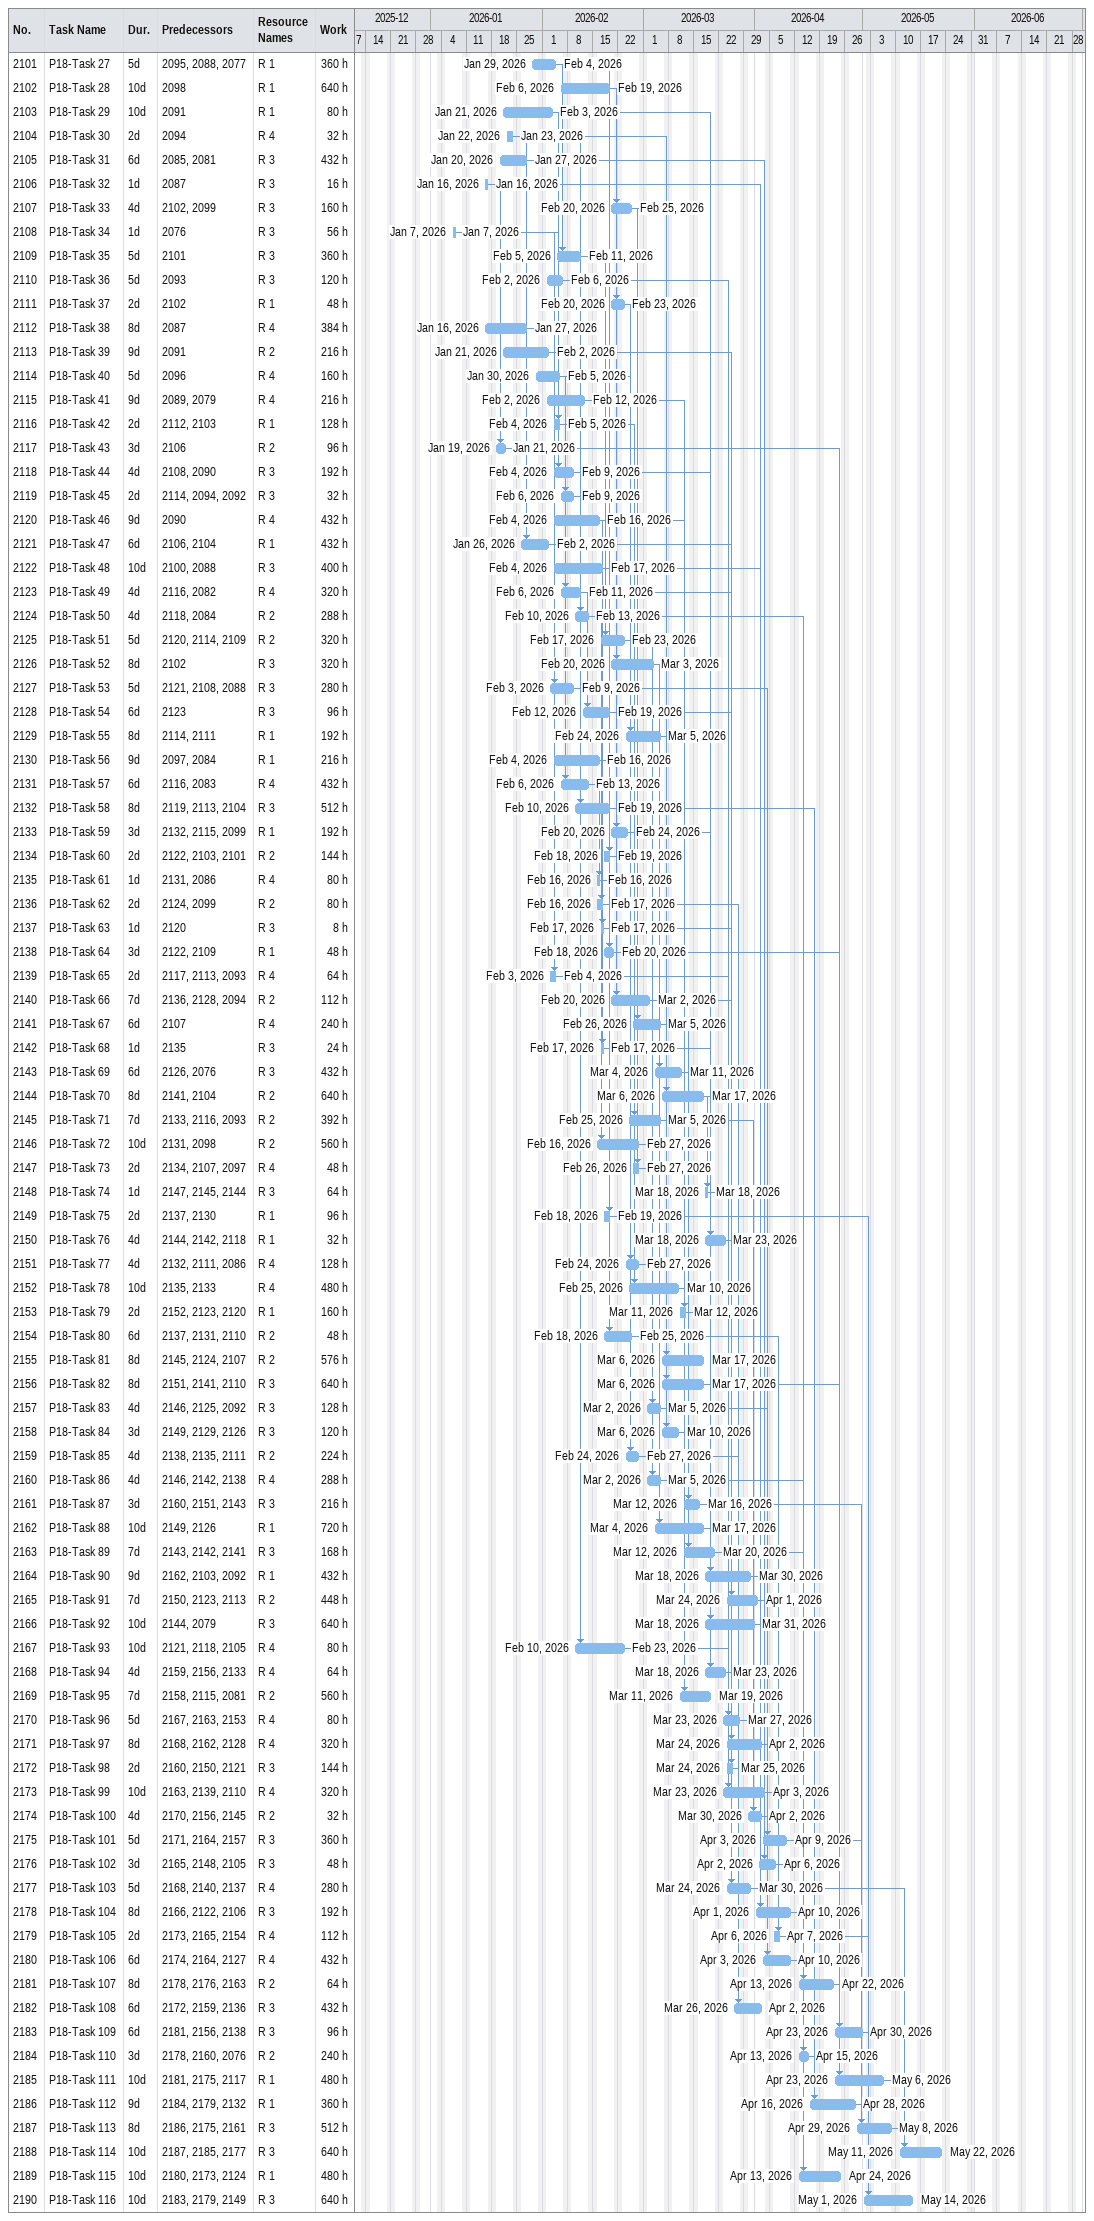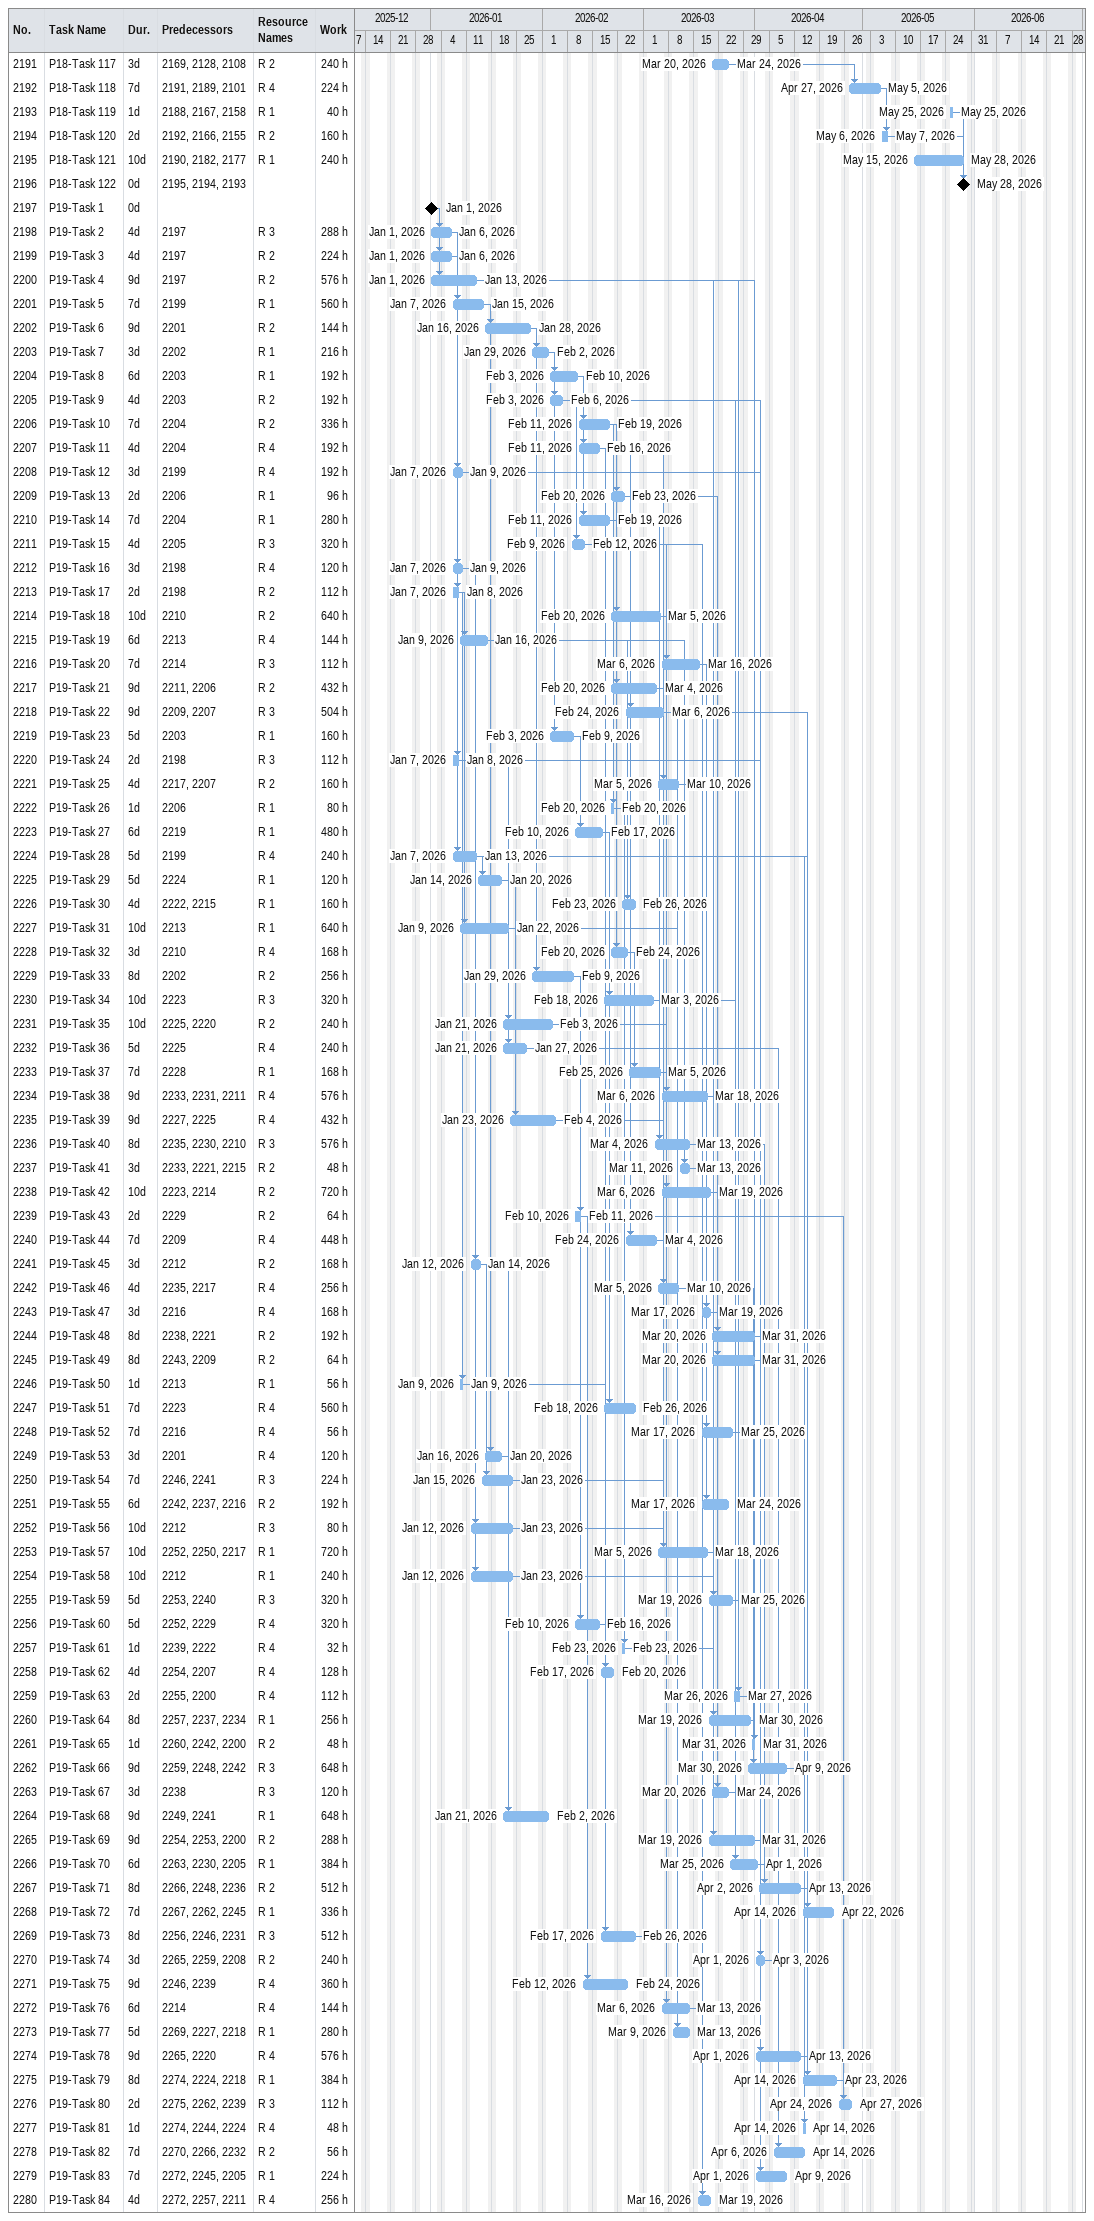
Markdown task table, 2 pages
| ID | Task | Duration | Start | Finish | Predecessors | Resources | Work (h) |
|---|---|---|---|---|---|---|---|
| 2101 | P18-Task 27 | 5d | 2026-01-29 | 2026-02-04 | 2095, 2088, 2077 | R 1 | 360 |
| 2102 | P18-Task 28 | 10d | 2026-02-06 | 2026-02-19 | 2098 | R 1 | 640 |
| 2103 | P18-Task 29 | 10d | 2026-01-21 | 2026-02-03 | 2091 | R 1 | 80 |
| 2104 | P18-Task 30 | 2d | 2026-01-22 | 2026-01-23 | 2094 | R 4 | 32 |
| 2105 | P18-Task 31 | 6d | 2026-01-20 | 2026-01-27 | 2085, 2081 | R 3 | 432 |
| 2106 | P18-Task 32 | 1d | 2026-01-16 | 2026-01-16 | 2087 | R 3 | 16 |
| 2107 | P18-Task 33 | 4d | 2026-02-20 | 2026-02-25 | 2102, 2099 | R 3 | 160 |
| 2108 | P18-Task 34 | 1d | 2026-01-07 | 2026-01-07 | 2076 | R 3 | 56 |
| 2109 | P18-Task 35 | 5d | 2026-02-05 | 2026-02-11 | 2101 | R 3 | 360 |
| 2110 | P18-Task 36 | 5d | 2026-02-02 | 2026-02-06 | 2093 | R 3 | 120 |
| 2111 | P18-Task 37 | 2d | 2026-02-20 | 2026-02-23 | 2102 | R 1 | 48 |
| 2112 | P18-Task 38 | 8d | 2026-01-16 | 2026-01-27 | 2087 | R 4 | 384 |
| 2113 | P18-Task 39 | 9d | 2026-01-21 | 2026-02-02 | 2091 | R 2 | 216 |
| 2114 | P18-Task 40 | 5d | 2026-01-30 | 2026-02-05 | 2096 | R 4 | 160 |
| 2115 | P18-Task 41 | 9d | 2026-02-02 | 2026-02-12 | 2089, 2079 | R 4 | 216 |
| 2116 | P18-Task 42 | 2d | 2026-02-04 | 2026-02-05 | 2112, 2103 | R 1 | 128 |
| 2117 | P18-Task 43 | 3d | 2026-01-19 | 2026-01-21 | 2106 | R 2 | 96 |
| 2118 | P18-Task 44 | 4d | 2026-02-04 | 2026-02-09 | 2108, 2090 | R 3 | 192 |
| 2119 | P18-Task 45 | 2d | 2026-02-06 | 2026-02-09 | 2114, 2094, 2092 | R 3 | 32 |
| 2120 | P18-Task 46 | 9d | 2026-02-04 | 2026-02-16 | 2090 | R 4 | 432 |
| 2121 | P18-Task 47 | 6d | 2026-01-26 | 2026-02-02 | 2106, 2104 | R 1 | 432 |
| 2122 | P18-Task 48 | 10d | 2026-02-04 | 2026-02-17 | 2100, 2088 | R 3 | 400 |
| 2123 | P18-Task 49 | 4d | 2026-02-06 | 2026-02-11 | 2116, 2082 | R 4 | 320 |
| 2124 | P18-Task 50 | 4d | 2026-02-10 | 2026-02-13 | 2118, 2084 | R 2 | 288 |
| 2125 | P18-Task 51 | 5d | 2026-02-17 | 2026-02-23 | 2120, 2114, 2109 | R 2 | 320 |
| 2126 | P18-Task 52 | 8d | 2026-02-20 | 2026-03-03 | 2102 | R 3 | 320 |
| 2127 | P18-Task 53 | 5d | 2026-02-03 | 2026-02-09 | 2121, 2108, 2088 | R 3 | 280 |
| 2128 | P18-Task 54 | 6d | 2026-02-12 | 2026-02-19 | 2123 | R 3 | 96 |
| 2129 | P18-Task 55 | 8d | 2026-02-24 | 2026-03-05 | 2114, 2111 | R 1 | 192 |
| 2130 | P18-Task 56 | 9d | 2026-02-04 | 2026-02-16 | 2097, 2084 | R 1 | 216 |
| 2131 | P18-Task 57 | 6d | 2026-02-06 | 2026-02-13 | 2116, 2083 | R 4 | 432 |
| 2132 | P18-Task 58 | 8d | 2026-02-10 | 2026-02-19 | 2119, 2113, 2104 | R 3 | 512 |
| 2133 | P18-Task 59 | 3d | 2026-02-20 | 2026-02-24 | 2132, 2115, 2099 | R 1 | 192 |
| 2134 | P18-Task 60 | 2d | 2026-02-18 | 2026-02-19 | 2122, 2103, 2101 | R 2 | 144 |
| 2135 | P18-Task 61 | 1d | 2026-02-16 | 2026-02-16 | 2131, 2086 | R 4 | 80 |
| 2136 | P18-Task 62 | 2d | 2026-02-16 | 2026-02-17 | 2124, 2099 | R 2 | 80 |
| 2137 | P18-Task 63 | 1d | 2026-02-17 | 2026-02-17 | 2120 | R 3 | 8 |
| 2138 | P18-Task 64 | 3d | 2026-02-18 | 2026-02-20 | 2122, 2109 | R 1 | 48 |
| 2139 | P18-Task 65 | 2d | 2026-02-03 | 2026-02-04 | 2117, 2113, 2093 | R 4 | 64 |
| 2140 | P18-Task 66 | 7d | 2026-02-20 | 2026-03-02 | 2136, 2128, 2094 | R 2 | 112 |
| 2141 | P18-Task 67 | 6d | 2026-02-26 | 2026-03-05 | 2107 | R 4 | 240 |
| 2142 | P18-Task 68 | 1d | 2026-02-17 | 2026-02-17 | 2135 | R 3 | 24 |
| 2143 | P18-Task 69 | 6d | 2026-03-04 | 2026-03-11 | 2126, 2076 | R 3 | 432 |
| 2144 | P18-Task 70 | 8d | 2026-03-06 | 2026-03-17 | 2141, 2104 | R 2 | 640 |
| 2145 | P18-Task 71 | 7d | 2026-02-25 | 2026-03-05 | 2133, 2116, 2093 | R 2 | 392 |
| 2146 | P18-Task 72 | 10d | 2026-02-16 | 2026-02-27 | 2131, 2098 | R 2 | 560 |
| 2147 | P18-Task 73 | 2d | 2026-02-26 | 2026-02-27 | 2134, 2107, 2097 | R 4 | 48 |
| 2148 | P18-Task 74 | 1d | 2026-03-18 | 2026-03-18 | 2147, 2145, 2144 | R 3 | 64 |
| 2149 | P18-Task 75 | 2d | 2026-02-18 | 2026-02-19 | 2137, 2130 | R 1 | 96 |
| 2150 | P18-Task 76 | 4d | 2026-03-18 | 2026-03-23 | 2144, 2142, 2118 | R 1 | 32 |
| 2151 | P18-Task 77 | 4d | 2026-02-24 | 2026-02-27 | 2132, 2111, 2086 | R 4 | 128 |
| 2152 | P18-Task 78 | 10d | 2026-02-25 | 2026-03-10 | 2135, 2133 | R 4 | 480 |
| 2153 | P18-Task 79 | 2d | 2026-03-11 | 2026-03-12 | 2152, 2123, 2120 | R 1 | 160 |
| 2154 | P18-Task 80 | 6d | 2026-02-18 | 2026-02-25 | 2137, 2131, 2110 | R 2 | 48 |
| 2155 | P18-Task 81 | 8d | 2026-03-06 | 2026-03-17 | 2145, 2124, 2107 | R 2 | 576 |
| 2156 | P18-Task 82 | 8d | 2026-03-06 | 2026-03-17 | 2151, 2141, 2110 | R 3 | 640 |
| 2157 | P18-Task 83 | 4d | 2026-03-02 | 2026-03-05 | 2146, 2125, 2092 | R 3 | 128 |
| 2158 | P18-Task 84 | 3d | 2026-03-06 | 2026-03-10 | 2149, 2129, 2126 | R 3 | 120 |
| 2159 | P18-Task 85 | 4d | 2026-02-24 | 2026-02-27 | 2138, 2135, 2111 | R 2 | 224 |
| 2160 | P18-Task 86 | 4d | 2026-03-02 | 2026-03-05 | 2146, 2142, 2138 | R 4 | 288 |
| 2161 | P18-Task 87 | 3d | 2026-03-12 | 2026-03-16 | 2160, 2151, 2143 | R 3 | 216 |
| 2162 | P18-Task 88 | 10d | 2026-03-04 | 2026-03-17 | 2149, 2126 | R 1 | 720 |
| 2163 | P18-Task 89 | 7d | 2026-03-12 | 2026-03-20 | 2143, 2142, 2141 | R 3 | 168 |
| 2164 | P18-Task 90 | 9d | 2026-03-18 | 2026-03-30 | 2162, 2103, 2092 | R 1 | 432 |
| 2165 | P18-Task 91 | 7d | 2026-03-24 | 2026-04-01 | 2150, 2123, 2113 | R 2 | 448 |
| 2166 | P18-Task 92 | 10d | 2026-03-18 | 2026-03-31 | 2144, 2079 | R 3 | 640 |
| 2167 | P18-Task 93 | 10d | 2026-02-10 | 2026-02-23 | 2121, 2118, 2105 | R 4 | 80 |
| 2168 | P18-Task 94 | 4d | 2026-03-18 | 2026-03-23 | 2159, 2156, 2133 | R 4 | 64 |
| 2169 | P18-Task 95 | 7d | 2026-03-11 | 2026-03-19 | 2158, 2115, 2081 | R 2 | 560 |
| 2170 | P18-Task 96 | 5d | 2026-03-23 | 2026-03-27 | 2167, 2163, 2153 | R 4 | 80 |
| 2171 | P18-Task 97 | 8d | 2026-03-24 | 2026-04-02 | 2168, 2162, 2128 | R 4 | 320 |
| 2172 | P18-Task 98 | 2d | 2026-03-24 | 2026-03-25 | 2160, 2150, 2121 | R 3 | 144 |
| 2173 | P18-Task 99 | 10d | 2026-03-23 | 2026-04-03 | 2163, 2139, 2110 | R 4 | 320 |
| 2174 | P18-Task 100 | 4d | 2026-03-30 | 2026-04-02 | 2170, 2156, 2145 | R 2 | 32 |
| 2175 | P18-Task 101 | 5d | 2026-04-03 | 2026-04-09 | 2171, 2164, 2157 | R 3 | 360 |
| 2176 | P18-Task 102 | 3d | 2026-04-02 | 2026-04-06 | 2165, 2148, 2105 | R 3 | 48 |
| 2177 | P18-Task 103 | 5d | 2026-03-24 | 2026-03-30 | 2168, 2140, 2137 | R 4 | 280 |
| 2178 | P18-Task 104 | 8d | 2026-04-01 | 2026-04-10 | 2166, 2122, 2106 | R 3 | 192 |
| 2179 | P18-Task 105 | 2d | 2026-04-06 | 2026-04-07 | 2173, 2165, 2154 | R 4 | 112 |
| 2180 | P18-Task 106 | 6d | 2026-04-03 | 2026-04-10 | 2174, 2164, 2127 | R 4 | 432 |
| 2181 | P18-Task 107 | 8d | 2026-04-13 | 2026-04-22 | 2178, 2176, 2163 | R 2 | 64 |
| 2182 | P18-Task 108 | 6d | 2026-03-26 | 2026-04-02 | 2172, 2159, 2136 | R 3 | 432 |
| 2183 | P18-Task 109 | 6d | 2026-04-23 | 2026-04-30 | 2181, 2156, 2138 | R 3 | 96 |
| 2184 | P18-Task 110 | 3d | 2026-04-13 | 2026-04-15 | 2178, 2160, 2076 | R 2 | 240 |
| 2185 | P18-Task 111 | 10d | 2026-04-23 | 2026-05-06 | 2181, 2175, 2117 | R 1 | 480 |
| 2186 | P18-Task 112 | 9d | 2026-04-16 | 2026-04-28 | 2184, 2179, 2132 | R 1 | 360 |
| 2187 | P18-Task 113 | 8d | 2026-04-29 | 2026-05-08 | 2186, 2175, 2161 | R 3 | 512 |
| 2188 | P18-Task 114 | 10d | 2026-05-11 | 2026-05-22 | 2187, 2185, 2177 | R 3 | 640 |
| 2189 | P18-Task 115 | 10d | 2026-04-13 | 2026-04-24 | 2180, 2173, 2124 | R 1 | 480 |
| 2190 | P18-Task 116 | 10d | 2026-05-01 | 2026-05-14 | 2183, 2179, 2149 | R 3 | 640 |
| 2191 | P18-Task 117 | 3d | 2026-03-20 | 2026-03-24 | 2169, 2128, 2108 | R 2 | 240 |
| 2192 | P18-Task 118 | 7d | 2026-04-27 | 2026-05-05 | 2191, 2189, 2101 | R 4 | 224 |
| 2193 | P18-Task 119 | 1d | 2026-05-25 | 2026-05-25 | 2188, 2167, 2158 | R 1 | 40 |
| 2194 | P18-Task 120 | 2d | 2026-05-06 | 2026-05-07 | 2192, 2166, 2155 | R 2 | 160 |
| 2195 | P18-Task 121 | 10d | 2026-05-15 | 2026-05-28 | 2190, 2182, 2177 | R 1 | 240 |
| 2196 | P18-Task 122 | 0d | 2026-05-28 | 2026-05-28 | 2195, 2194, 2193 |  |  |
| 2197 | P19-Task 1 | 0d | 2026-01-01 | 2026-01-01 |  |  |  |
| 2198 | P19-Task 2 | 4d | 2026-01-01 | 2026-01-06 | 2197 | R 3 | 288 |
| 2199 | P19-Task 3 | 4d | 2026-01-01 | 2026-01-06 | 2197 | R 2 | 224 |
| 2200 | P19-Task 4 | 9d | 2026-01-01 | 2026-01-13 | 2197 | R 2 | 576 |
| 2201 | P19-Task 5 | 7d | 2026-01-07 | 2026-01-15 | 2199 | R 1 | 560 |
| 2202 | P19-Task 6 | 9d | 2026-01-16 | 2026-01-28 | 2201 | R 2 | 144 |
| 2203 | P19-Task 7 | 3d | 2026-01-29 | 2026-02-02 | 2202 | R 1 | 216 |
| 2204 | P19-Task 8 | 6d | 2026-02-03 | 2026-02-10 | 2203 | R 1 | 192 |
| 2205 | P19-Task 9 | 4d | 2026-02-03 | 2026-02-06 | 2203 | R 2 | 192 |
| 2206 | P19-Task 10 | 7d | 2026-02-11 | 2026-02-19 | 2204 | R 2 | 336 |
| 2207 | P19-Task 11 | 4d | 2026-02-11 | 2026-02-16 | 2204 | R 4 | 192 |
| 2208 | P19-Task 12 | 3d | 2026-01-07 | 2026-01-09 | 2199 | R 4 | 192 |
| 2209 | P19-Task 13 | 2d | 2026-02-20 | 2026-02-23 | 2206 | R 1 | 96 |
| 2210 | P19-Task 14 | 7d | 2026-02-11 | 2026-02-19 | 2204 | R 1 | 280 |
| 2211 | P19-Task 15 | 4d | 2026-02-09 | 2026-02-12 | 2205 | R 3 | 320 |
| 2212 | P19-Task 16 | 3d | 2026-01-07 | 2026-01-09 | 2198 | R 4 | 120 |
| 2213 | P19-Task 17 | 2d | 2026-01-07 | 2026-01-08 | 2198 | R 2 | 112 |
| 2214 | P19-Task 18 | 10d | 2026-02-20 | 2026-03-05 | 2210 | R 2 | 640 |
| 2215 | P19-Task 19 | 6d | 2026-01-09 | 2026-01-16 | 2213 | R 4 | 144 |
| 2216 | P19-Task 20 | 7d | 2026-03-06 | 2026-03-16 | 2214 | R 3 | 112 |
| 2217 | P19-Task 21 | 9d | 2026-02-20 | 2026-03-04 | 2211, 2206 | R 2 | 432 |
| 2218 | P19-Task 22 | 9d | 2026-02-24 | 2026-03-06 | 2209, 2207 | R 3 | 504 |
| 2219 | P19-Task 23 | 5d | 2026-02-03 | 2026-02-09 | 2203 | R 1 | 160 |
| 2220 | P19-Task 24 | 2d | 2026-01-07 | 2026-01-08 | 2198 | R 3 | 112 |
| 2221 | P19-Task 25 | 4d | 2026-03-05 | 2026-03-10 | 2217, 2207 | R 2 | 160 |
| 2222 | P19-Task 26 | 1d | 2026-02-20 | 2026-02-20 | 2206 | R 1 | 80 |
| 2223 | P19-Task 27 | 6d | 2026-02-10 | 2026-02-17 | 2219 | R 1 | 480 |
| 2224 | P19-Task 28 | 5d | 2026-01-07 | 2026-01-13 | 2199 | R 4 | 240 |
| 2225 | P19-Task 29 | 5d | 2026-01-14 | 2026-01-20 | 2224 | R 1 | 120 |
| 2226 | P19-Task 30 | 4d | 2026-02-23 | 2026-02-26 | 2222, 2215 | R 1 | 160 |
| 2227 | P19-Task 31 | 10d | 2026-01-09 | 2026-01-22 | 2213 | R 1 | 640 |
| 2228 | P19-Task 32 | 3d | 2026-02-20 | 2026-02-24 | 2210 | R 4 | 168 |
| 2229 | P19-Task 33 | 8d | 2026-01-29 | 2026-02-09 | 2202 | R 2 | 256 |
| 2230 | P19-Task 34 | 10d | 2026-02-18 | 2026-03-03 | 2223 | R 3 | 320 |
| 2231 | P19-Task 35 | 10d | 2026-01-21 | 2026-02-03 | 2225, 2220 | R 2 | 240 |
| 2232 | P19-Task 36 | 5d | 2026-01-21 | 2026-01-27 | 2225 | R 4 | 240 |
| 2233 | P19-Task 37 | 7d | 2026-02-25 | 2026-03-05 | 2228 | R 1 | 168 |
| 2234 | P19-Task 38 | 9d | 2026-03-06 | 2026-03-18 | 2233, 2231, 2211 | R 4 | 576 |
| 2235 | P19-Task 39 | 9d | 2026-01-23 | 2026-02-04 | 2227, 2225 | R 4 | 432 |
| 2236 | P19-Task 40 | 8d | 2026-03-04 | 2026-03-13 | 2235, 2230, 2210 | R 3 | 576 |
| 2237 | P19-Task 41 | 3d | 2026-03-11 | 2026-03-13 | 2233, 2221, 2215 | R 2 | 48 |
| 2238 | P19-Task 42 | 10d | 2026-03-06 | 2026-03-19 | 2223, 2214 | R 2 | 720 |
| 2239 | P19-Task 43 | 2d | 2026-02-10 | 2026-02-11 | 2229 | R 2 | 64 |
| 2240 | P19-Task 44 | 7d | 2026-02-24 | 2026-03-04 | 2209 | R 4 | 448 |
| 2241 | P19-Task 45 | 3d | 2026-01-12 | 2026-01-14 | 2212 | R 2 | 168 |
| 2242 | P19-Task 46 | 4d | 2026-03-05 | 2026-03-10 | 2235, 2217 | R 4 | 256 |
| 2243 | P19-Task 47 | 3d | 2026-03-17 | 2026-03-19 | 2216 | R 4 | 168 |
| 2244 | P19-Task 48 | 8d | 2026-03-20 | 2026-03-31 | 2238, 2221 | R 2 | 192 |
| 2245 | P19-Task 49 | 8d | 2026-03-20 | 2026-03-31 | 2243, 2209 | R 2 | 64 |
| 2246 | P19-Task 50 | 1d | 2026-01-09 | 2026-01-09 | 2213 | R 1 | 56 |
| 2247 | P19-Task 51 | 7d | 2026-02-18 | 2026-02-26 | 2223 | R 4 | 560 |
| 2248 | P19-Task 52 | 7d | 2026-03-17 | 2026-03-25 | 2216 | R 4 | 56 |
| 2249 | P19-Task 53 | 3d | 2026-01-16 | 2026-01-20 | 2201 | R 4 | 120 |
| 2250 | P19-Task 54 | 7d | 2026-01-15 | 2026-01-23 | 2246, 2241 | R 3 | 224 |
| 2251 | P19-Task 55 | 6d | 2026-03-17 | 2026-03-24 | 2242, 2237, 2216 | R 2 | 192 |
| 2252 | P19-Task 56 | 10d | 2026-01-12 | 2026-01-23 | 2212 | R 3 | 80 |
| 2253 | P19-Task 57 | 10d | 2026-03-05 | 2026-03-18 | 2252, 2250, 2217 | R 1 | 720 |
| 2254 | P19-Task 58 | 10d | 2026-01-12 | 2026-01-23 | 2212 | R 1 | 240 |
| 2255 | P19-Task 59 | 5d | 2026-03-19 | 2026-03-25 | 2253, 2240 | R 3 | 320 |
| 2256 | P19-Task 60 | 5d | 2026-02-10 | 2026-02-16 | 2252, 2229 | R 4 | 320 |
| 2257 | P19-Task 61 | 1d | 2026-02-23 | 2026-02-23 | 2239, 2222 | R 4 | 32 |
| 2258 | P19-Task 62 | 4d | 2026-02-17 | 2026-02-20 | 2254, 2207 | R 4 | 128 |
| 2259 | P19-Task 63 | 2d | 2026-03-26 | 2026-03-27 | 2255, 2200 | R 4 | 112 |
| 2260 | P19-Task 64 | 8d | 2026-03-19 | 2026-03-30 | 2257, 2237, 2234 | R 1 | 256 |
| 2261 | P19-Task 65 | 1d | 2026-03-31 | 2026-03-31 | 2260, 2242, 2200 | R 2 | 48 |
| 2262 | P19-Task 66 | 9d | 2026-03-30 | 2026-04-09 | 2259, 2248, 2242 | R 3 | 648 |
| 2263 | P19-Task 67 | 3d | 2026-03-20 | 2026-03-24 | 2238 | R 3 | 120 |
| 2264 | P19-Task 68 | 9d | 2026-01-21 | 2026-02-02 | 2249, 2241 | R 1 | 648 |
| 2265 | P19-Task 69 | 9d | 2026-03-19 | 2026-03-31 | 2254, 2253, 2200 | R 2 | 288 |
| 2266 | P19-Task 70 | 6d | 2026-03-25 | 2026-04-01 | 2263, 2230, 2205 | R 1 | 384 |
| 2267 | P19-Task 71 | 8d | 2026-04-02 | 2026-04-13 | 2266, 2248, 2236 | R 2 | 512 |
| 2268 | P19-Task 72 | 7d | 2026-04-14 | 2026-04-22 | 2267, 2262, 2245 | R 1 | 336 |
| 2269 | P19-Task 73 | 8d | 2026-02-17 | 2026-02-26 | 2256, 2246, 2231 | R 3 | 512 |
| 2270 | P19-Task 74 | 3d | 2026-04-01 | 2026-04-03 | 2265, 2259, 2208 | R 2 | 240 |
| 2271 | P19-Task 75 | 9d | 2026-02-12 | 2026-02-24 | 2246, 2239 | R 4 | 360 |
| 2272 | P19-Task 76 | 6d | 2026-03-06 | 2026-03-13 | 2214 | R 4 | 144 |
| 2273 | P19-Task 77 | 5d | 2026-03-09 | 2026-03-13 | 2269, 2227, 2218 | R 1 | 280 |
| 2274 | P19-Task 78 | 9d | 2026-04-01 | 2026-04-13 | 2265, 2220 | R 4 | 576 |
| 2275 | P19-Task 79 | 8d | 2026-04-14 | 2026-04-23 | 2274, 2224, 2218 | R 1 | 384 |
| 2276 | P19-Task 80 | 2d | 2026-04-24 | 2026-04-27 | 2275, 2262, 2239 | R 3 | 112 |
| 2277 | P19-Task 81 | 1d | 2026-04-14 | 2026-04-14 | 2274, 2244, 2224 | R 4 | 48 |
| 2278 | P19-Task 82 | 7d | 2026-04-06 | 2026-04-14 | 2270, 2266, 2232 | R 2 | 56 |
| 2279 | P19-Task 83 | 7d | 2026-04-01 | 2026-04-09 | 2272, 2245, 2205 | R 1 | 224 |
| 2280 | P19-Task 84 | 4d | 2026-03-16 | 2026-03-19 | 2272, 2257, 2211 | R 4 | 256 |
